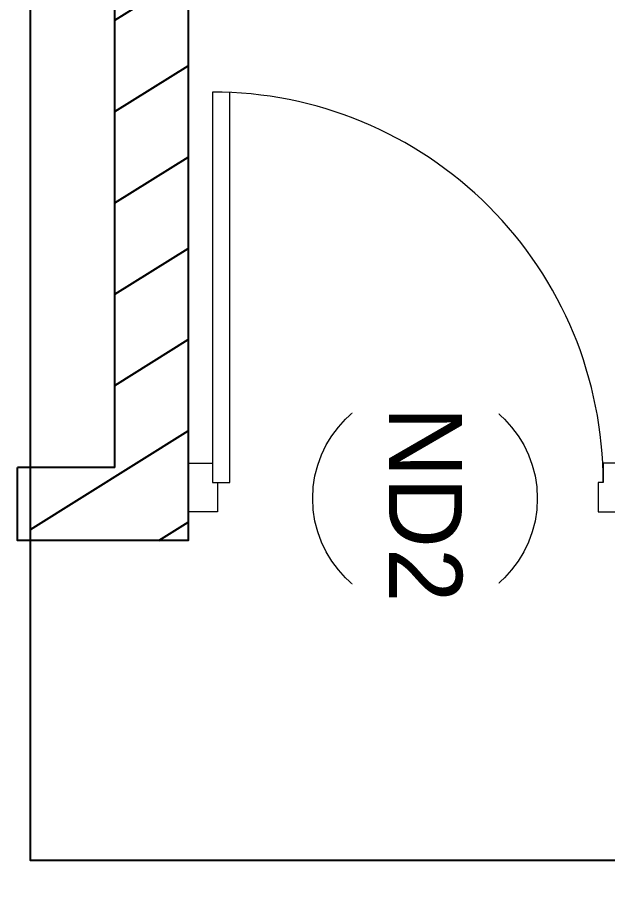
# Model space of a CAD drawing. Header units: millimetres. Extents: x 1464389 to 1998638, y -29162 to 256806.
# Drawn here: x 1525377 to 1526587, y 32343 to 34131 of the extents above; entities that cross this region are included whole.
import ezdxf

# ---------------------------------------------------------------- set-up
doc = ezdxf.new("R2010")
doc.units = ezdxf.units.MM
doc.header["$LTSCALE"] = 15
doc.layers.get('0').update_dxf_attribs({"lineweight": 5})
for name, color, linetype in [('A-ELEV-XTHK', 2, 'Continuous'), ('A-TEXT', 4, 'Continuous'), ('Layer 1', 7, 'Continuous'), ('NEW WALL', 5, 'Continuous')]:
    doc.layers.add(name, color=color, linetype=linetype)
doc.layers.add('DOOR', color=124, linetype='Continuous', lineweight=9)

# ---------------------------------------------------------------- blocks, each defined once
blk = doc.blocks.new('D900')
for points in [[(0, 840), (0, 900), (100, 900), (100, 850), (60, 850), (60, 840)], [(0, 60), (0, 0), (100, 0), (100, 50), (60, 50), (60, 60)]]:
    blk.add_lwpolyline(points, close=True)
blk.add_lwpolyline([(60, 850, -0.414214), (860, 50), (60, 50), (60, 85), (859.2, 85)], format="xyb")

msp = doc.modelspace()

# ---------------------------------------------------------------- hatches: boundary and pattern name
at = {"layer": 'Layer 1', "ltscale": 0.25}
h = msp.add_hatch(dxfattribs=at)
h.set_pattern_fill('ANSI31', color=8, scale=50, angle=347)
h.set_pattern_definition([(32, (2468651.29, -159423.74), (-84.124683, 134.627635), [])])
h.paths.add_polyline_path([(1528764.7, 34996.7), (1525576.9, 34996.7), (1525576.9, 33208.5), (1525403.8, 33208.5), (1525403.8, 33058.5), (1525726.9, 33058.5), (1525726.9, 33117.5), (1525726.9, 33117.5), (1525726.9, 33217.6), (1525726.9, 34917.8), (1528614.7, 34917.8), (1528614.7, 33210.7), (1528764.7, 33210.9)])
h.paths.add_polyline_path([(1530051.3, 33061.2), (1530051.3, 33212.4), (1526627.7, 33208.5), (1526627.7, 33117.5), (1526627.6, 33058.5)])
h.paths.add_polyline_path([(1525726.9, 35517.8), (1525576.9, 35517.8), (1525576.9, 34996.7), (1528764.7, 34996.7), (1528764.7, 35367.8), (1530051.3, 35367.8), (1530051.3, 35517.8), (1528614.7, 35517.8), (1528614.7, 35067.8), (1525726.9, 35067.8)])

# ---------------------------------------------------------------- linework, layer by layer
msp.add_circle((1526212.4, 33145), 230.2)
msp.add_circle((1526212.4, 33145), 230.2)
at = {"layer": 'NEW WALL'}
msp.add_line((1525576.9, 33208.5), (1525376.9, 33208.5), dxfattribs=at)
for points in [[(1525576.9, 33208.5), (1525576.9, 35517.8), (1525726.9, 35517.8), (1525726.9, 35067.8)], [(1525726.9, 34917.8), (1525726.9, 33058.5), (1525376.9, 33058.5), (1525376.9, 33208.5)]]:
    msp.add_lwpolyline(points, dxfattribs=at)

# ---------------------------------------------------------------- block references
at = {"layer": 'DOOR', "xscale": -1.000938348249392, "yscale": 1.000938348249392, "zscale": 1.000938348249392, "rotation": 270}
msp.add_blockref('D900', (1525726.9, 33117.5), dxfattribs=at)

# ---------------------------------------------------------------- next in the draw order: texts
at = {"layer": 'A-TEXT', "insert": (1526288.5, 33333.3), "char_height": 150, "width": 1706.878, "attachment_point": 1, "rotation": 270, "bg_fill": 2}
msp.add_mtext('ND2', dxfattribs=at)

# ---------------------------------------------------------------- next in the draw order: linework, layer by layer
at = {"layer": 'A-ELEV-XTHK', "ltscale": 0.25}
msp.add_lwpolyline([(1530051.3, 32403), (1525403.8, 32403), (1525403.8, 35919.4), (1530051.3, 35919.4)], close=True, dxfattribs=at)

doc.saveas('drawing.dxf')
